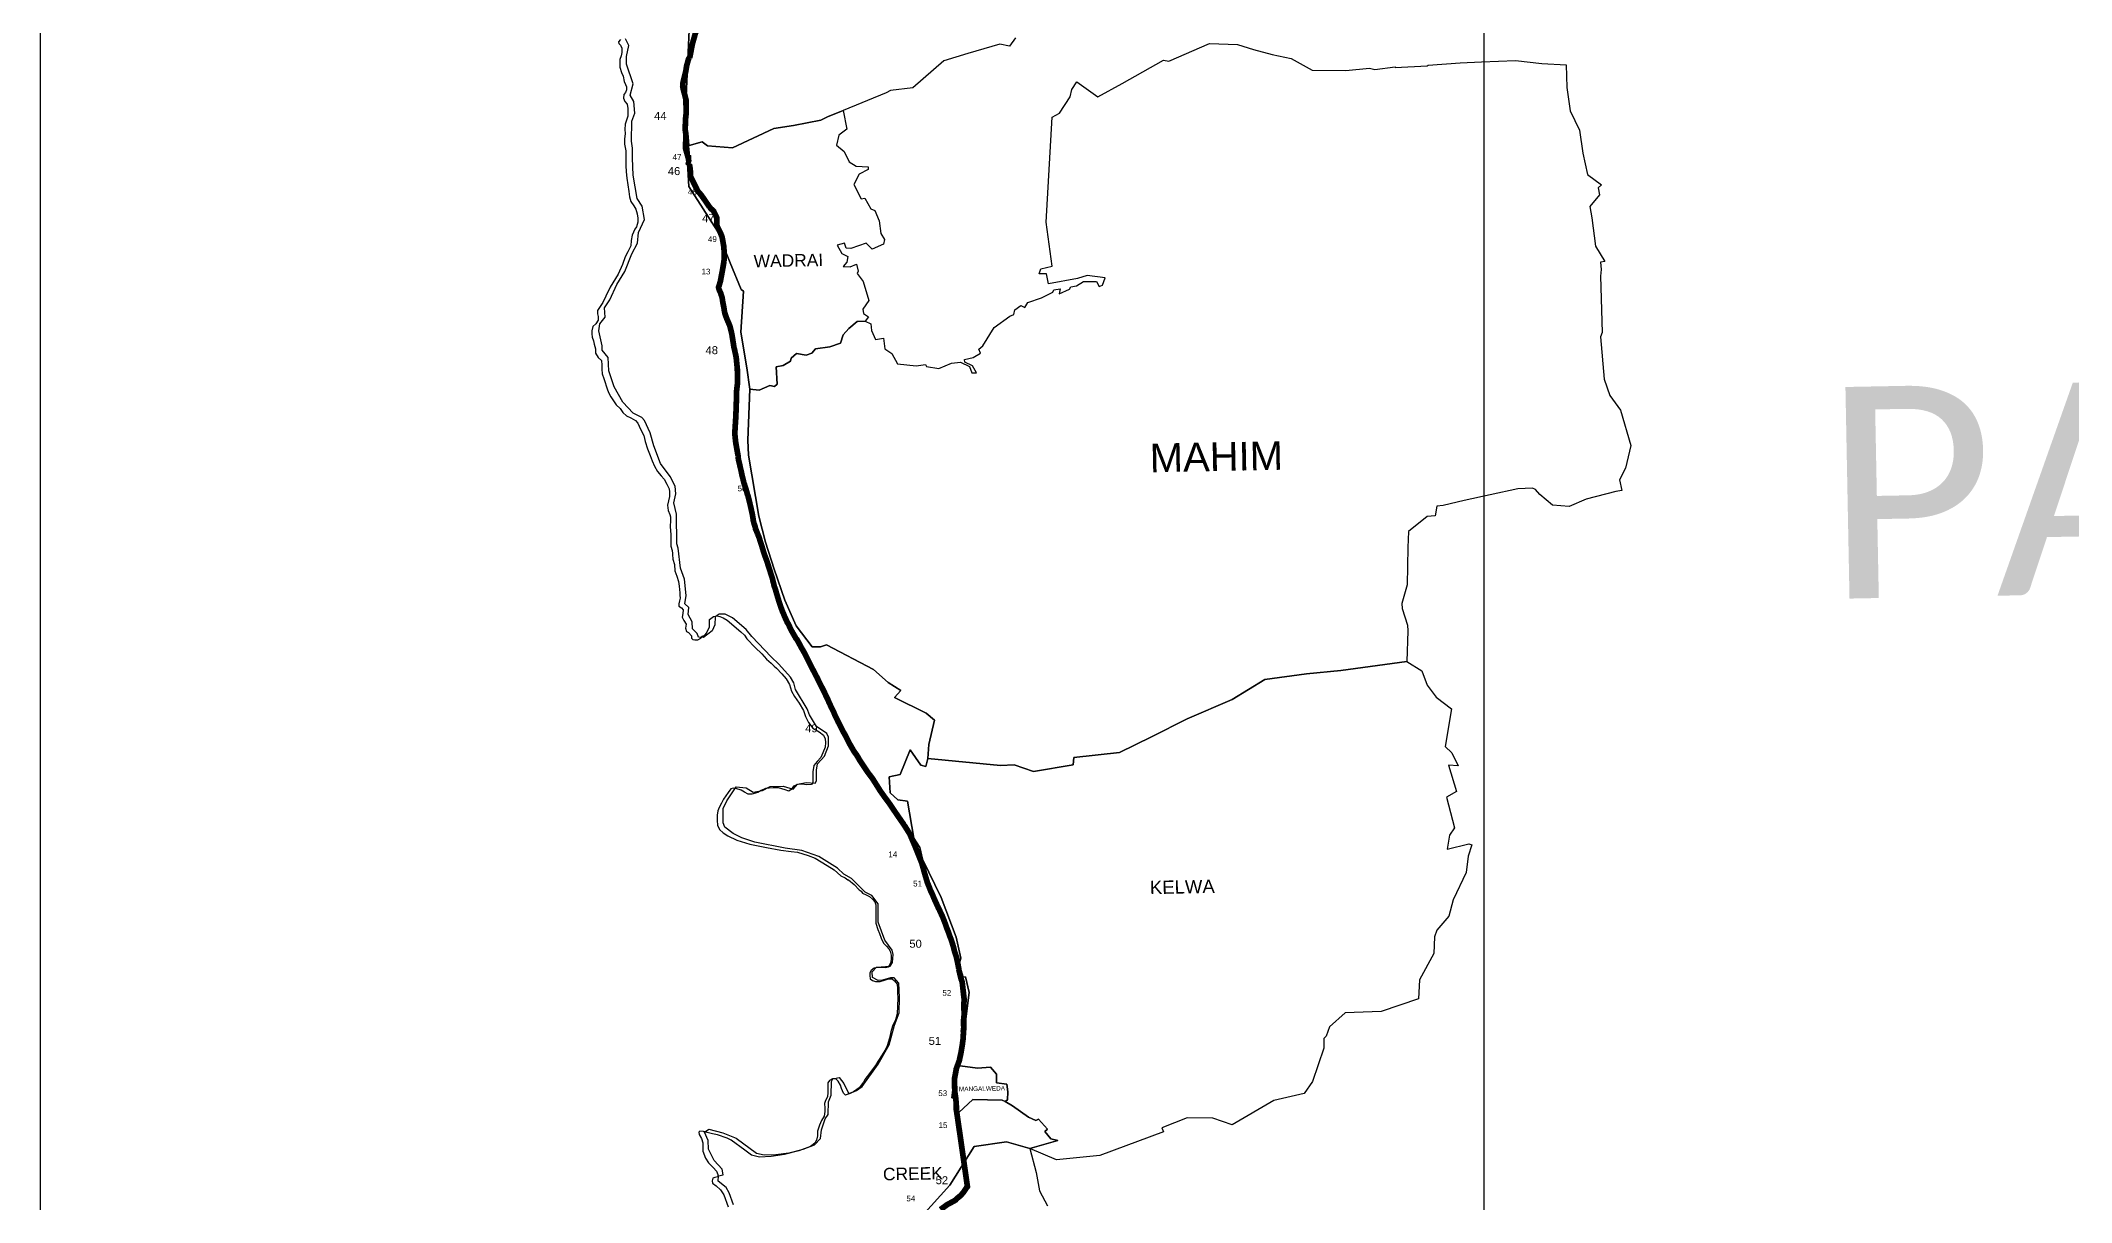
# Model space of a CAD drawing. Header units: metres. Extents: x 0 to 561379, y 0 to 4092696.
# Drawn here: x 253931 to 271697, y 2168081 to 2178245 of the extents above; entities that cross this region are included whole.
import ezdxf

# ---------------------------------------------------------------- set-up
doc = ezdxf.new("R2010")
doc.units = ezdxf.units.M
for name, color, linetype in [('ARTIFICIALLY PROTECTED', 1, 'Continuous'), ('COASTLINE', 5, 'Continuous'), ('DISTRICT BOUNDRY', 86, 'Continuous'), ('NATURALLY PROTECTED', 3, 'Continuous'), ('TALUKA NAME', 5, 'Continuous'), ('UNPROTECTED DUE TO CREEK', 150, 'Continuous'), ('VILLAGE BOUNDRY', 32, 'Continuous'), ('VILLAGE NAME', 250, 'Continuous')]:
    doc.layers.add(name, color=color, linetype=linetype)
doc.styles.get("Standard").update_dxf_attribs({"font": 'arial.ttf'})
picture_1 = doc.add_image_def('image2.ecw', size_in_pixel=(420817, 1374870.0))

msp = doc.modelspace()

# ---------------------------------------------------------------- linework, layer by layer
at = {"layer": 'ARTIFICIALLY PROTECTED', "const_width": 50, "flags": 128}
for points in [[(259685, 2178368), (259678, 2178355), (259659, 2178309), (259633, 2178217), (259617, 2178134), (259609, 2178094)], [(259597, 2177245), (259598, 2177219), (259602, 2177183)], [(259606, 2177162), (259610, 2177147), (259613, 2177128), (259616, 2177094), (259617, 2177058), (259622, 2177045), (259628, 2177035), (259644, 2177001), (259672, 2176945), (259677, 2176932), (259688, 2176920), (259709, 2176896), (259742, 2176849), (259779, 2176794), (259783, 2176789)], [(259846, 2176668), (259846, 2176630), (259855, 2176610), (259873, 2176574), (259887, 2176543), (259893, 2176526), (259904, 2176464), (259906, 2176456), (259911, 2176399), (259911, 2176342), (259909, 2176313)], [(260033, 2174608), (260035, 2174585), (260036, 2174579), (260038, 2174572), (260039, 2174565), (260045, 2174544), (260051, 2174514), (260059, 2174482), (260062, 2174468), (260068, 2174438), (260075, 2174413), (260082, 2174381), (260088, 2174364), (260091, 2174353), (260104, 2174314), (260115, 2174273), (260120, 2174261), (260130, 2174221), (260145, 2174157), (260157, 2174102), (260163, 2174066), (260165, 2174049), (260169, 2174034), (260172, 2174021), (260177, 2174007), (260181, 2173995), (260183, 2173989), (260185, 2173974), (260191, 2173962), (260202, 2173933)], [(261670, 2170941), (261689, 2170878), (261701, 2170849)], [(261963, 2170123), (261966, 2170107), (261971, 2170089), (261973, 2170079), (261978, 2170059), (261984, 2170034), (261993, 2170010), (262011, 2169851), (262009, 2169834), (262008, 2169817), (262007, 2169796), (262007, 2169776), (262010, 2169753), (262011, 2169737), (262010, 2169724), (262009, 2169710), (262007, 2169694), (262006, 2169681), (262006, 2169660), (262006, 2169635), (262006, 2169633)], [(261942, 2169251), (261941, 2169248), (261938, 2169227), (261927, 2169169), (261927, 2169106), (261928, 2169055), (261936, 2168998), (261940, 2168958), (261942, 2168926), (261942, 2168890), (261944, 2168879)]]:
    msp.add_lwpolyline(points, dxfattribs=at)
at = {"layer": 'COASTLINE', "const_width": 30, "flags": 128}
msp.add_lwpolyline([(259659, 2178309), (259633, 2178217), (259617, 2178134), (259616, 2178131), (259599, 2178084), (259583, 2178026), (259574, 2177971), (259551, 2177880), (259548, 2177844), (259554, 2177814), (259561, 2177792), (259566, 2177772), (259571, 2177756), (259577, 2177727), (259577, 2177686), (259579, 2177647), (259579, 2177615), (259574, 2177569), (259572, 2177540), (259571, 2177507), (259570, 2177464), (259576, 2177426), (259583, 2177341), (259581, 2177314), (259584, 2177296), (259588, 2177243), (259590, 2177206), (259595, 2177184), (259605, 2177146), (259608, 2177121), (259612, 2177097), (259615, 2177068), (259620, 2177046), (259625, 2177033), (259644, 2177001), (259672, 2176945), (259677, 2176932), (259688, 2176920), (259709, 2176896), (259742, 2176849), (259779, 2176794), (259795, 2176775), (259818, 2176755), (259822, 2176743), (259831, 2176726), (259836, 2176715), (259846, 2176696), (259846, 2176630), (259855, 2176610), (259873, 2176574), (259887, 2176543), (259893, 2176526), (259906, 2176456), (259911, 2176399), (259911, 2176342), (259907, 2176291), (259897, 2176242), (259887, 2176189), (259878, 2176140), (259865, 2176096), (259862, 2176089), (259863, 2176079), (259866, 2176068), (259881, 2176035), (259884, 2176023), (259893, 2175998), (259899, 2175957), (259908, 2175912), (259913, 2175878), (259917, 2175860), (259927, 2175830), (259932, 2175816), (259947, 2175782), (259961, 2175748), (259969, 2175717), (259978, 2175678), (259988, 2175616), (259997, 2175558), (260003, 2175536), (260006, 2175520), (260009, 2175507), (260016, 2175475), (260026, 2175372), (260027, 2175310), (260028, 2175251), (260023, 2175210), (260018, 2175166), (260019, 2175129), (260017, 2175069), (260015, 2175011), (260013, 2174964), (260011, 2174924), (260007, 2174865), (260004, 2174809), (260007, 2174774), (260012, 2174729), (260022, 2174671), (260033, 2174611), (260035, 2174585), (260036, 2174579), (260038, 2174572), (260039, 2174565), (260045, 2174544), (260051, 2174514), (260059, 2174482), (260062, 2174468), (260068, 2174438), (260075, 2174413), (260082, 2174381), (260091, 2174353), (260104, 2174314), (260115, 2174273), (260120, 2174261), (260130, 2174221), (260145, 2174157), (260157, 2174102), (260163, 2174066), (260165, 2174049), (260169, 2174034), (260172, 2174021), (260177, 2174007), (260181, 2173995), (260183, 2173989), (260185, 2173974), (260191, 2173962), (260202, 2173933), (260218, 2173895), (260227, 2173863), (260240, 2173825), (260251, 2173788), (260262, 2173752), (260271, 2173728), (260274, 2173720), (260280, 2173704), (260291, 2173671), (260301, 2173640), (260307, 2173621), (260315, 2173596), (260323, 2173569), (260332, 2173544), (260338, 2173517), (260344, 2173494), (260348, 2173475), (260360, 2173442), (260368, 2173413), (260374, 2173393), (260382, 2173367), (260391, 2173337), (260401, 2173306), (260411, 2173278), (260421, 2173251), (260432, 2173226), (260443, 2173199), (260451, 2173182), (260462, 2173157), (260473, 2173140), (260494, 2173094), (260519, 2173050), (260539, 2173015), (260548, 2173005), (260562, 2172980), (260571, 2172963), (260587, 2172933), (260601, 2172910), (260617, 2172881), (260626, 2172863), (260636, 2172844), (260653, 2172809), (260669, 2172777), (260682, 2172751), (260699, 2172720), (260708, 2172701), (260724, 2172672), (260731, 2172657), (260735, 2172648), (260744, 2172630), (260756, 2172606), (260767, 2172585), (260781, 2172557), (260791, 2172537), (260802, 2172512), (260819, 2172479), (260828, 2172455), (260836, 2172440), (260845, 2172418), (260853, 2172403), (260866, 2172378), (260879, 2172346), (260893, 2172318), (260907, 2172288), (260923, 2172257), (260939, 2172226), (260952, 2172199), (260967, 2172174), (260985, 2172139), (260999, 2172111), (261011, 2172088), (261030, 2172056), (261047, 2172026), (261066, 2172001), (261080, 2171979), (261095, 2171952), (261170, 2171840), (261211, 2171786), (261276, 2171682), (261315, 2171627), (261358, 2171569), (261422, 2171474), (261479, 2171392), (261536, 2171302), (261579, 2171201), (261640, 2171048), (261661, 2170973), (261689, 2170878), (261701, 2170849), (261716, 2170810), (261734, 2170773), (261747, 2170740), (261764, 2170703), (261782, 2170663), (261793, 2170642), (261805, 2170615), (261820, 2170584), (261833, 2170551), (261846, 2170517), (261860, 2170477), (261873, 2170445), (261885, 2170410), (261898, 2170377), (261912, 2170332), (261920, 2170304), (261925, 2170280), (261936, 2170248), (261944, 2170222), (261949, 2170197), (261954, 2170176), (261959, 2170149), (261963, 2170127), (261966, 2170107), (261971, 2170089), (261973, 2170079), (261978, 2170059), (261984, 2170034), (261993, 2170010), (262011, 2169851), (262009, 2169834), (262008, 2169817), (262007, 2169796), (262007, 2169776), (262010, 2169753), (262011, 2169737), (262010, 2169724), (262009, 2169710), (262007, 2169694), (262006, 2169681), (262006, 2169660), (262006, 2169635), (262007, 2169601), (262004, 2169568), (262002, 2169518), (261994, 2169458), (261982, 2169387), (261968, 2169322), (261941, 2169248), (261938, 2169227), (261927, 2169169), (261927, 2169106), (261928, 2169055), (261936, 2168998), (261940, 2168958), (261942, 2168926), (261942, 2168890), (262039, 2168219), (262029, 2168206), (262022, 2168195), (262006, 2168172), (261998, 2168162), (261987, 2168149), (261974, 2168136), (261965, 2168129), (261951, 2168118), (261942, 2168109), (261936, 2168102), (261929, 2168098), (261921, 2168093), (261908, 2168086), (261895, 2168079), (261876, 2168069), (261863, 2168062)], dxfattribs=at)
at = {"layer": 'DISTRICT BOUNDRY'}
msp.add_polyline3d([(259003, 2178256, 0), (258987, 2178236, 0), (258989, 2178220, 0), (259003, 2178205, 0), (259017, 2178178, 0), (259017, 2178142, 0), (259009, 2178111, 0), (258997, 2178081, 0), (258998, 2178055, 0), (258998, 2178012, 0), (259012, 2177967, 0), (259026, 2177934, 0), (259037, 2177889, 0), (259049, 2177862, 0), (259056, 2177842, 0), (259056, 2177815, 0), (259047, 2177791, 0), (259033, 2177773, 0), (259030, 2177743, 0), (259043, 2177712, 0), (259061, 2177688, 0), (259067, 2177652, 0), (259069, 2177625, 0), (259069, 2177585, 0), (259056, 2177549, 0), (259045, 2177515, 0), (259043, 2177468, 0), (259044, 2177432, 0), (259040, 2177383, 0), (259040, 2177340, 0), (259051, 2177280, 0), (259052, 2177231, 0), (259050, 2177192, 0), (259050, 2177154, 0), (259053, 2177098, 0), (259058, 2177042, 0), (259077, 2176926, 0), (259084, 2176879, 0), (259093, 2176839, 0), (259121, 2176801, 0), (259137, 2176772, 0), (259151, 2176730, 0), (259156, 2176692, 0), (259156, 2176656, 0), (259143, 2176615, 0), (259130, 2176595, 0), (259105, 2176543, 0), (259096, 2176496, 0), (259094, 2176449, 0), (259069, 2176397, 0), (259045, 2176354, 0), (259021, 2176287, 0), (258983, 2176201, 0), (258913, 2176088, 0), (258876, 2176009, 0), (258849, 2175953, 0), (258820, 2175910, 0), (258802, 2175883, 0), (258802, 2175856, 0), (258810, 2175831, 0), (258809, 2175800, 0), (258787, 2175768, 0), (258763, 2175743, 0), (258754, 2175705, 0), (258752, 2175681, 0), (258757, 2175652, 0), (258768, 2175620, 0), (258775, 2175589, 0), (258784, 2175549, 0), (258785, 2175511, 0), (258810, 2175473, 0), (258837, 2175446, 0), (258842, 2175406, 0), (258842, 2175370, 0), (258843, 2175330, 0), (258859, 2175290, 0), (258889, 2175191, 0), (258901, 2175162, 0), (258919, 2175129, 0), (258965, 2175058, 0), (259001, 2175027, 0), (259024, 2174991, 0), (259056, 2174962, 0), (259093, 2174945, 0), (259134, 2174923, 0), (259156, 2174898, 0), (259180, 2174847, 0), (259208, 2174792, 0), (259221, 2174738, 0), (259240, 2174675, 0), (259263, 2174617, 0), (259281, 2174570, 0), (259300, 2174521, 0), (259328, 2174477, 0), (259360, 2174439, 0), (259385, 2174408, 0), (259410, 2174366, 0), (259429, 2174324, 0), (259433, 2174299, 0), (259434, 2174258, 0), (259423, 2174218, 0), (259416, 2174180, 0), (259421, 2174133, 0), (259435, 2174099, 0), (259440, 2174079, 0), (259440, 2174043, 0), (259438, 2173996, 0), (259441, 2173954, 0), (259443, 2173928, 0), (259444, 2173857, 0), (259444, 2173821, 0), (259456, 2173784, 0), (259459, 2173757, 0), (259458, 2173748, 0), (259463, 2173710, 0), (259475, 2173661, 0), (259478, 2173607, 0), (259496, 2173560, 0), (259512, 2173513, 0), (259517, 2173473, 0), (259522, 2173415, 0), (259523, 2173394, 0), (259525, 2173368, 0), (259520, 2173343, 0), (259514, 2173318, 0), (259514, 2173296, 0), (259537, 2173282, 0), (259551, 2173265, 0), (259549, 2173233, 0), (259544, 2173202, 0), (259558, 2173171, 0), (259579, 2173140, 0), (259572, 2173106, 0), (259581, 2173077, 0), (259598, 2173068, 0), (259625, 2173037, 0), (259625, 2173017, 0), (259636, 2173006, 0), (259655, 2173002, 0), (259680, 2173002, 0), (259707, 2173018, 0), (259720, 2173034, 0), (259741, 2173045, 0), (259757, 2173061, 0), (259768, 2173086, 0), (259782, 2173113, 0), (259784, 2173135, 0), (259783, 2173182, 0), (259819, 2173208, 0), (259849, 2173213, 0), (259874, 2173208, 0), (259901, 2173195, 0), (259938, 2173176, 0), (260057, 2173074, 0), (260090, 2173043, 0), (260110, 2173012, 0), (260182, 2172937, 0), (260239, 2172879, 0), (260281, 2172835, 0), (260322, 2172800, 0), (260349, 2172773, 0), (260368, 2172754, 0), (260414, 2172705, 0), (260453, 2172661, 0), (260483, 2172612, 0), (260499, 2172554, 0), (260527, 2172507, 0), (260567, 2172449, 0), (260604, 2172385, 0), (260622, 2172331, 0), (260650, 2172280, 0), (260687, 2172231, 0), (260741, 2172199, 0), (260780, 2172168, 0), (260794, 2172137, 0), (260796, 2172105, 0), (260794, 2172063, 0), (260774, 2172015, 0), (260758, 2171972, 0), (260724, 2171938, 0), (260695, 2171904, 0), (260686, 2171848, 0), (260686, 2171812, 0), (260686, 2171781, 0), (260686, 2171754, 0), (260675, 2171736, 0), (260632, 2171735, 0), (260593, 2171741, 0), (260556, 2171738, 0), (260517, 2171724, 0), (260496, 2171693, 0), (260478, 2171679, 0), (260444, 2171690, 0), (260387, 2171707, 0), (260341, 2171708, 0), (260273, 2171703, 0), (260236, 2171685, 0), (260205, 2171666, 0), (260154, 2171652, 0), (260122, 2171652, 0), (260090, 2171669, 0), (260059, 2171689, 0), (260013, 2171702, 0), (259992, 2171706, 0), (259969, 2171699, 0), (259945, 2171667, 0), (259925, 2171638, 0), (259906, 2171608, 0), (259887, 2171574, 0), (259866, 2171536, 0), (259855, 2171507, 0), (259849, 2171469, 0), (259849, 2171421, 0), (259854, 2171381, 0), (259870, 2171343, 0), (259902, 2171314, 0), (259943, 2171288, 0), (260021, 2171251, 0), (260135, 2171214, 0), (260281, 2171187, 0), (260406, 2171164, 0), (260496, 2171152, 0), (260553, 2171144, 0), (260647, 2171116, 0), (260707, 2171093, 0), (260759, 2171062, 0), (260813, 2171029, 0), (260873, 2170992, 0), (260931, 2170939, 0), (260970, 2170920, 0), (260993, 2170902, 0), (261000, 2170902, 0), (261049, 2170861, 0), (261093, 2170816, 0), (261108, 2170805, 0), (261121, 2170786, 0), (261152, 2170773, 0), (261183, 2170758, 0), (261208, 2170733, 0), (261229, 2170711, 0), (261238, 2170685, 0), (261239, 2170651, 0), (261239, 2170606, 0), (261239, 2170561, 0), (261239, 2170523, 0), (261256, 2170468, 0), (261270, 2170434, 0), (261284, 2170394, 0), (261296, 2170365, 0), (261308, 2170345, 0), (261331, 2170323, 0), (261350, 2170299, 0), (261364, 2170279, 0), (261373, 2170243, 0), (261373, 2170207, 0), (261367, 2170173, 0), (261346, 2170139, 0), (261323, 2170134, 0), (261284, 2170136, 0), (261249, 2170135, 0), (261223, 2170130, 0), (261198, 2170110, 0), (261185, 2170089, 0), (261185, 2170067, 0), (261187, 2170038, 0), (261208, 2170022, 0), (261236, 2170014, 0), (261275, 2170015, 0), (261322, 2170029, 0), (261349, 2170038, 0), (261381, 2170037, 0), (261400, 2170019, 0), (261423, 2169991, 0), (261428, 2169953, 0), (261428, 2169914, 0), (261429, 2169867, 0), (261425, 2169730, 0), (261409, 2169678, 0), (261384, 2169624, 0), (261368, 2169572, 0), (261357, 2169518, 0), (261337, 2169451, 0), (261315, 2169410, 0), (261293, 2169371, 0), (261254, 2169315, 0), (261236, 2169280, 0), (261206, 2169240, 0), (261179, 2169206, 0), (261161, 2169181, 0), (261151, 2169169, 0), (261145, 2169158, 0), (261129, 2169133, 0), (261091, 2169084, 0), (261041, 2169049, 0), (260973, 2169018, 0), (260955, 2169036, 0), (260936, 2169076, 0), (260929, 2169107, 0), (260908, 2169143, 0), (260887, 2169161, 0), (260860, 2169162, 0), (260831, 2169148, 0), (260819, 2169126, 0), (260819, 2169083, 0), (260819, 2169043, 0), (260816, 2169005, 0), (260797, 2168973, 0), (260790, 2168946, 0), (260793, 2168906, 0), (260793, 2168877, 0), (260787, 2168836, 0), (260762, 2168797, 0), (260744, 2168757, 0), (260728, 2168703, 0), (260727, 2168662, 0), (260720, 2168626, 0), (260704, 2168599, 0), (260665, 2168570, 0), (260565, 2168532, 0), (260438, 2168499, 0), (260322, 2168482, 0), (260219, 2168478, 0), (260151, 2168493, 0), (260092, 2168537, 0), (259971, 2168625, 0), (259938, 2168643, 0), (259852, 2168671, 0), (259808, 2168682, 0), (259763, 2168692, 0), (259729, 2168701, 0), (259698, 2168703, 0), (259689, 2168694, 0), (259691, 2168674, 0), (259714, 2168640, 0), (259723, 2168602, 0), (259723, 2168562, 0), (259724, 2168528, 0), (259747, 2168468, 0), (259774, 2168428, 0), (259816, 2168386, 0), (259845, 2168353, 0), (259855, 2168324, 0), (259855, 2168304, 0), (259830, 2168299, 0), (259812, 2168294, 0), (259805, 2168269, 0), (259810, 2168249, 0), (259842, 2168227, 0), (259880, 2168192, 0), (259908, 2168147, 0), (259947, 2168042, 0)], dxfattribs=at)
at = {"layer": 'NATURALLY PROTECTED', "const_width": 50, "flags": 128}
for points in [[(259604, 2178097), (259599, 2178084), (259583, 2178026), (259574, 2177971), (259551, 2177880), (259548, 2177844), (259554, 2177814), (259566, 2177772), (259577, 2177727), (259577, 2177686), (259579, 2177615), (259574, 2177569), (259572, 2177540), (259570, 2177464), (259576, 2177426), (259583, 2177341), (259581, 2177314), (259584, 2177296), (259588, 2177243)], [(259600, 2177163), (259595, 2177184)], [(259783, 2176789), (259795, 2176775), (259818, 2176755), (259846, 2176696), (259846, 2176668)], [(260033, 2174608), (260033, 2174611), (260022, 2174671), (260012, 2174729), (260007, 2174774), (260004, 2174809), (260007, 2174865), (260011, 2174924), (260013, 2174964), (260015, 2175011), (260017, 2175069), (260019, 2175129), (260018, 2175166), (260023, 2175210), (260023, 2175210), (260028, 2175251), (260027, 2175310), (260026, 2175372), (260016, 2175475), (260009, 2175507), (260006, 2175520), (260003, 2175536), (259997, 2175558), (259988, 2175616), (259978, 2175678), (259969, 2175717), (259961, 2175748), (259947, 2175782), (259932, 2175816), (259927, 2175830), (259917, 2175860), (259913, 2175878), (259908, 2175912), (259899, 2175957), (259893, 2175998), (259884, 2176023), (259881, 2176035), (259866, 2176068), (259863, 2176079), (259862, 2176089), (259865, 2176096)], [(260202, 2173933), (260218, 2173895), (260227, 2173863), (260240, 2173825), (260251, 2173788), (260262, 2173752), (260271, 2173728), (260274, 2173720), (260280, 2173704), (260291, 2173671), (260301, 2173640), (260307, 2173621), (260315, 2173596), (260323, 2173569), (260332, 2173544), (260338, 2173517), (260344, 2173494), (260348, 2173475), (260360, 2173442), (260368, 2173413), (260374, 2173393), (260382, 2173367), (260391, 2173337), (260401, 2173306), (260411, 2173278), (260421, 2173251), (260432, 2173226), (260443, 2173199), (260451, 2173182), (260462, 2173157), (260473, 2173140), (260494, 2173094), (260519, 2173050), (260539, 2173015), (260548, 2173005), (260562, 2172980), (260571, 2172963), (260587, 2172933), (260601, 2172910), (260617, 2172881), (260626, 2172863), (260636, 2172844), (260653, 2172809), (260669, 2172777), (260682, 2172751), (260699, 2172720), (260708, 2172701), (260724, 2172672), (260731, 2172657), (260735, 2172648), (260744, 2172630), (260756, 2172606), (260767, 2172585), (260781, 2172557), (260791, 2172537), (260802, 2172512), (260819, 2172479), (260828, 2172455), (260836, 2172440), (260845, 2172418), (260853, 2172403), (260866, 2172378), (260879, 2172346), (260893, 2172318), (260907, 2172288), (260923, 2172257), (260939, 2172226), (260952, 2172199), (260967, 2172174), (260985, 2172139), (260999, 2172111), (261011, 2172088), (261030, 2172056), (261047, 2172026), (261066, 2172001), (261080, 2171979), (261095, 2171952), (261170, 2171840), (261211, 2171786), (261217, 2171776), (261276, 2171682), (261315, 2171627), (261358, 2171569), (261422, 2171474), (261479, 2171392), (261486, 2171382)], [(261701, 2170849), (261716, 2170810), (261734, 2170773), (261747, 2170740), (261764, 2170703), (261782, 2170663), (261793, 2170642), (261805, 2170615), (261820, 2170584), (261833, 2170551), (261846, 2170517), (261860, 2170477), (261873, 2170445), (261885, 2170410), (261898, 2170377), (261912, 2170332), (261920, 2170304), (261925, 2170280), (261936, 2170248), (261944, 2170222), (261949, 2170197), (261954, 2170176), (261959, 2170149), (261963, 2170127), (261963, 2170123)], [(262006, 2169633), (262007, 2169601), (262004, 2169568), (262002, 2169518), (261994, 2169458), (261982, 2169387), (261968, 2169322), (261942, 2169251)], [(261973, 2168680), (262039, 2168219), (262029, 2168206), (262022, 2168195), (262006, 2168172), (261998, 2168162), (261987, 2168149), (261974, 2168136), (261965, 2168129), (261951, 2168118), (261942, 2168109), (261936, 2168102), (261929, 2168098), (261921, 2168093), (261908, 2168086), (261895, 2168079), (261876, 2168069), (261863, 2168062), (261854, 2168056), (261841, 2168046), (261826, 2168035), (261816, 2168028), (261809, 2168022), (261804, 2168018)]]:
    msp.add_lwpolyline(points, dxfattribs=at)
at = {"layer": 'UNPROTECTED DUE TO CREEK', "const_width": 50, "flags": 128}
for points in [[(259909, 2176313), (259897, 2176242), (259887, 2176189), (259878, 2176140), (259865, 2176096)], [(261486, 2171382), (261536, 2171302), (261579, 2171201), (261640, 2171048), (261670, 2170941)], [(261944, 2168879), (261973, 2168680)]]:
    msp.add_lwpolyline(points, dxfattribs=at)
at = {"layer": 'VILLAGE BOUNDRY'}
for points in [[(259605, 2178338, 0), (259574, 2177631, 0), (259558, 2177428, 0), (259555, 2177299, 0), (259591, 2177176, 0), (259603, 2176970, 0), (259854, 2176578, 0), (259962, 2176301, 0), (260059, 2176067, 0), (260081, 2176054, 0), (260058, 2175694, 0), (260109, 2175382, 0), (260136, 2175197, 0), (260119, 2174750, 0), (260125, 2174619, 0), (260215, 2174086, 0), (260273, 2173857, 0), (260347, 2173622, 0), (260442, 2173349, 0), (260541, 2173126, 0), (260681, 2172943, 0), (260754, 2172943, 0), (260805, 2172959, 0), (261216, 2172742, 0), (261346, 2172631, 0), (261457, 2172561, 0), (261400, 2172499, 0), (261677, 2172361, 0), (261751, 2172301, 0), (261701, 2172088, 0), (261692, 2171965, 0), (261674, 2171896, 0), (261632, 2171906, 0), (261538, 2172039, 0), (261452, 2171825, 0), (261354, 2171804, 0), (261362, 2171663, 0), (261429, 2171602, 0), (261515, 2171590, 0), (261571, 2171267, 0), (261623, 2171186, 0), (261646, 2171083, 0), (261808, 2170748, 0), (261940, 2170402, 0), (261982, 2170219, 0), (261966, 2170169, 0), (262003, 2170052, 0), (262021, 2170053, 0), (262053, 2169917, 0), (262019, 2169641, 0), (261994, 2169641, 0), (261985, 2169575, 0), (262006, 2169571, 0), (261978, 2169356, 0), (261956, 2169354, 0), (261949, 2169298, 0), (261976, 2169275, 0), (261933, 2169228, 0), (261902, 2168997, 0), (261929, 2168993, 0), (261923, 2168943, 0), (261963, 2168866, 0), (262086, 2168980, 0), (262342, 2168976, 0), (262369, 2168965, 0), (262433, 2168926, 0), (262572, 2168826, 0), (262638, 2168796, 0), (262660, 2168808, 0), (262739, 2168722, 0), (262717, 2168700, 0), (262769, 2168638, 0), (262830, 2168623, 0), (262586, 2168553, 0), (262380, 2168612, 0), (262098, 2168569, 0), (261886, 2168231, 0), (261640, 2167960, 0)], [(262460, 2178270, 0), (262408, 2178196, 0), (262323, 2178214, 0), (262042, 2178132, 0), (261833, 2178068, 0), (261562, 2177832, 0), (261366, 2177809, 0), (261327, 2177789, 0), (260953, 2177634, 0), (260816, 2177579, 0), (260757, 2177548, 0), (260518, 2177504, 0), (260345, 2177476, 0), (259983, 2177307, 0), (259765, 2177325, 0), (259718, 2177359, 0), (259584, 2177322, 0), (259555, 2177299, 0), (259558, 2177428, 0), (259574, 2177631, 0), (259605, 2178338, 0)], [(259605, 2178338, 0), (259574, 2177631, 0), (259558, 2177428, 0), (259555, 2177299, 0), (259591, 2177176, 0), (259603, 2176970, 0), (259854, 2176578, 0), (259962, 2176301, 0), (260059, 2176067, 0), (260081, 2176054, 0), (260058, 2175694, 0), (260109, 2175382, 0), (260136, 2175197, 0), (260119, 2174750, 0), (260125, 2174619, 0), (260215, 2174086, 0), (260273, 2173857, 0), (260347, 2173622, 0), (260442, 2173349, 0), (260541, 2173126, 0), (260681, 2172943, 0), (260754, 2172943, 0), (260805, 2172959, 0), (261216, 2172742, 0), (261346, 2172631, 0), (261457, 2172561, 0), (261400, 2172499, 0), (261677, 2172361, 0), (261751, 2172301, 0), (261701, 2172088, 0), (261692, 2171965, 0), (261674, 2171896, 0), (261632, 2171906, 0), (261538, 2172039, 0), (261452, 2171825, 0), (261354, 2171804, 0), (261362, 2171663, 0), (261429, 2171602, 0), (261515, 2171590, 0), (261571, 2171267, 0), (261623, 2171186, 0), (261646, 2171083, 0), (261808, 2170748, 0), (261940, 2170402, 0), (261982, 2170219, 0), (261966, 2170169, 0), (262003, 2170052, 0), (262021, 2170053, 0), (262053, 2169917, 0), (262019, 2169641, 0), (261994, 2169641, 0), (261985, 2169575, 0), (262006, 2169571, 0), (261978, 2169356, 0), (261956, 2169354, 0), (261949, 2169298, 0), (261976, 2169275, 0), (261933, 2169228, 0), (261902, 2168997, 0), (261929, 2168993, 0), (261923, 2168943, 0), (261963, 2168866, 0), (262086, 2168980, 0), (262342, 2168976, 0), (262369, 2168965, 0), (262433, 2168926, 0), (262572, 2168826, 0), (262638, 2168796, 0), (262660, 2168808, 0), (262739, 2168722, 0), (262717, 2168700, 0), (262769, 2168638, 0), (262830, 2168623, 0), (262586, 2168553, 0), (262380, 2168612, 0), (262098, 2168569, 0), (261886, 2168231, 0), (261640, 2167960, 0)], [(262460, 2178270, 0), (262408, 2178196, 0), (262323, 2178214, 0), (262042, 2178132, 0), (261833, 2178068, 0), (261562, 2177832, 0), (261366, 2177809, 0), (261327, 2177789, 0), (260953, 2177634, 0), (260816, 2177579, 0), (260757, 2177548, 0), (260518, 2177504, 0), (260345, 2177476, 0), (259983, 2177307, 0), (259765, 2177325, 0), (259718, 2177359, 0), (259584, 2177322, 0), (259555, 2177299, 0), (259558, 2177428, 0), (259574, 2177631, 0), (259605, 2178338, 0)], [(259993, 2168061, 0), (259955, 2168166, 0), (259927, 2168211, 0), (259858, 2168268, 0), (259860, 2168313, 0), (259902, 2168323, 0), (259893, 2168372, 0), (259822, 2168448, 0), (259773, 2168548, 0), (259772, 2168622, 0), (259740, 2168694, 0), (259778, 2168721, 0), (259899, 2168690, 0), (260016, 2168644, 0), (260195, 2168511, 0), (260262, 2168496, 0), (260363, 2168499, 0), (260477, 2168515, 0), (260602, 2168548, 0), (260700, 2168584, 0), (260754, 2168641, 0), (260762, 2168717, 0), (260795, 2168811, 0), (260820, 2168850, 0), (260823, 2168960, 0), (260848, 2169018, 0), (260851, 2169139, 0), (260862, 2169162, 0), (260918, 2169174, 0), (260959, 2169120, 0), (261002, 2169031, 0), (261068, 2169060, 0), (261117, 2169095, 0), (261258, 2169290, 0), (261355, 2169459, 0), (261401, 2169632, 0), (261441, 2169738, 0), (261444, 2169875, 0), (261439, 2169998, 0), (261398, 2170045, 0), (261367, 2170047, 0), (261295, 2170024, 0), (261257, 2170023, 0), (261210, 2170048, 0), (261207, 2170099, 0), (261244, 2170140, 0), (261363, 2170148, 0), (261384, 2170181, 0), (261389, 2170251, 0), (261380, 2170287, 0), (261315, 2170374, 0), (261259, 2170532, 0), (261258, 2170694, 0), (261204, 2170767, 0), (261144, 2170796, 0), (261026, 2170914, 0), (260958, 2170952, 0), (260902, 2171005, 0), (260739, 2171107, 0), (260589, 2171160, 0), (260445, 2171181, 0), (260178, 2171233, 0), (260066, 2171270, 0), (259990, 2171307, 0), (259918, 2171363, 0), (259901, 2171401, 0), (259902, 2171527, 0), (259933, 2171594, 0), (260015, 2171718, 0), (260103, 2171707, 0), (260166, 2171670, 0), (260247, 2171684, 0), (260314, 2171720, 0), (260426, 2171723, 0), (260515, 2171695, 0), (260553, 2171740, 0), (260627, 2171756, 0), (260708, 2171750, 0), (260719, 2171768, 0), (260718, 2171862, 0), (260727, 2171918, 0), (260789, 2171986, 0), (260824, 2172076, 0), (260824, 2172150, 0), (260810, 2172182, 0), (260719, 2172246, 0), (260656, 2172346, 0), (260638, 2172400, 0), (260536, 2172569, 0), (260520, 2172628, 0), (260490, 2172677, 0), (260388, 2172790, 0), (260321, 2172853, 0), (260154, 2173031, 0), (260102, 2173093, 0), (259984, 2173195, 0), (259921, 2173228, 0), (259867, 2173228, 0), (259832, 2173203, 0), (259830, 2173134, 0), (259805, 2173082, 0), (259730, 2173023, 0), (259687, 2173027, 0), (259675, 2173058, 0), (259633, 2173098, 0), (259630, 2173161, 0), (259596, 2173224, 0), (259602, 2173287, 0), (259566, 2173318, 0), (259577, 2173390, 0), (259564, 2173535, 0), (259530, 2173629, 0), (259509, 2173806, 0), (259497, 2173844, 0), (259493, 2174102, 0), (259470, 2174202, 0), (259487, 2174281, 0), (259482, 2174346, 0), (259439, 2174431, 0), (259355, 2174545, 0), (259296, 2174699, 0), (259264, 2174815, 0), (259213, 2174922, 0), (259191, 2174947, 0), (259114, 2174987, 0), (259024, 2175083, 0), (258949, 2175216, 0), (258903, 2175355, 0), (258897, 2175472, 0), (258845, 2175536, 0), (258845, 2175574, 0), (258813, 2175706, 0), (258824, 2175769, 0), (258870, 2175826, 0), (258863, 2175908, 0), (258910, 2175978, 0), (258973, 2176113, 0), (259042, 2176226, 0), (259104, 2176379, 0), (259152, 2176473, 0), (259162, 2176568, 0), (259214, 2176680, 0), (259194, 2176797, 0), (259151, 2176864, 0), (259116, 2177067, 0), (259109, 2177218, 0), (259110, 2177305, 0), (259099, 2177365, 0), (259104, 2177540, 0), (259128, 2177610, 0), (259120, 2177713, 0), (259089, 2177769, 0), (259115, 2177868, 0), (259057, 2178038, 0), (259057, 2178107, 0), (259077, 2178204, 0), (259047, 2178262, 0)], [(259993, 2168061, 0), (259955, 2168166, 0), (259927, 2168211, 0), (259858, 2168268, 0), (259860, 2168313, 0), (259902, 2168323, 0), (259893, 2168372, 0), (259822, 2168448, 0), (259773, 2168548, 0), (259772, 2168622, 0), (259740, 2168694, 0), (259778, 2168721, 0), (259899, 2168690, 0), (260016, 2168644, 0), (260195, 2168511, 0), (260262, 2168496, 0), (260363, 2168499, 0), (260477, 2168515, 0), (260602, 2168548, 0), (260700, 2168584, 0), (260754, 2168641, 0), (260762, 2168717, 0), (260795, 2168811, 0), (260820, 2168850, 0), (260823, 2168960, 0), (260848, 2169018, 0), (260851, 2169139, 0), (260862, 2169162, 0), (260918, 2169174, 0), (260959, 2169120, 0), (261002, 2169031, 0), (261068, 2169060, 0), (261117, 2169095, 0), (261258, 2169290, 0), (261355, 2169459, 0), (261401, 2169632, 0), (261441, 2169738, 0), (261444, 2169875, 0), (261439, 2169998, 0), (261398, 2170045, 0), (261367, 2170047, 0), (261295, 2170024, 0), (261257, 2170023, 0), (261210, 2170048, 0), (261207, 2170099, 0), (261244, 2170140, 0), (261363, 2170148, 0), (261384, 2170181, 0), (261389, 2170251, 0), (261380, 2170287, 0), (261315, 2170374, 0), (261259, 2170532, 0), (261258, 2170694, 0), (261204, 2170767, 0), (261144, 2170796, 0), (261026, 2170914, 0), (260958, 2170952, 0), (260902, 2171005, 0), (260739, 2171107, 0), (260589, 2171160, 0), (260445, 2171181, 0), (260178, 2171233, 0), (260066, 2171270, 0), (259990, 2171307, 0), (259918, 2171363, 0), (259901, 2171401, 0), (259902, 2171527, 0), (259933, 2171594, 0), (260015, 2171718, 0), (260103, 2171707, 0), (260166, 2171670, 0), (260247, 2171684, 0), (260314, 2171720, 0), (260426, 2171723, 0), (260515, 2171695, 0), (260553, 2171740, 0), (260627, 2171756, 0), (260708, 2171750, 0), (260719, 2171768, 0), (260718, 2171862, 0), (260727, 2171918, 0), (260789, 2171986, 0), (260824, 2172076, 0), (260824, 2172150, 0), (260810, 2172182, 0), (260719, 2172246, 0), (260656, 2172346, 0), (260638, 2172400, 0), (260536, 2172569, 0), (260520, 2172628, 0), (260490, 2172677, 0), (260388, 2172790, 0), (260321, 2172853, 0), (260154, 2173031, 0), (260102, 2173093, 0), (259984, 2173195, 0), (259921, 2173228, 0), (259867, 2173228, 0), (259832, 2173203, 0), (259830, 2173134, 0), (259805, 2173082, 0), (259730, 2173023, 0), (259687, 2173027, 0), (259675, 2173058, 0), (259633, 2173098, 0), (259630, 2173161, 0), (259596, 2173224, 0), (259602, 2173287, 0), (259566, 2173318, 0), (259577, 2173390, 0), (259564, 2173535, 0), (259530, 2173629, 0), (259509, 2173806, 0), (259497, 2173844, 0), (259493, 2174102, 0), (259470, 2174202, 0), (259487, 2174281, 0), (259482, 2174346, 0), (259439, 2174431, 0), (259355, 2174545, 0), (259296, 2174699, 0), (259264, 2174815, 0), (259213, 2174922, 0), (259191, 2174947, 0), (259114, 2174987, 0), (259024, 2175083, 0), (258949, 2175216, 0), (258903, 2175355, 0), (258897, 2175472, 0), (258845, 2175536, 0), (258845, 2175574, 0), (258813, 2175706, 0), (258824, 2175769, 0), (258870, 2175826, 0), (258863, 2175908, 0), (258910, 2175978, 0), (258973, 2176113, 0), (259042, 2176226, 0), (259104, 2176379, 0), (259152, 2176473, 0), (259162, 2176568, 0), (259214, 2176680, 0), (259194, 2176797, 0), (259151, 2176864, 0), (259116, 2177067, 0), (259109, 2177218, 0), (259110, 2177305, 0), (259099, 2177365, 0), (259104, 2177540, 0), (259128, 2177610, 0), (259120, 2177713, 0), (259089, 2177769, 0), (259115, 2177868, 0), (259057, 2178038, 0), (259057, 2178107, 0), (259077, 2178204, 0), (259047, 2178262, 0)], [(261640, 2167960, 0), (261886, 2168231, 0), (262098, 2168569, 0), (262380, 2168612, 0), (262586, 2168553, 0), (262640, 2168343, 0), (262669, 2168183, 0), (262740, 2168050, 0)], [(261640, 2167960, 0), (261886, 2168231, 0), (262098, 2168569, 0), (262380, 2168612, 0), (262586, 2168553, 0), (262640, 2168343, 0), (262669, 2168183, 0), (262740, 2168050, 0)]]:
    msp.add_polyline3d(points, dxfattribs=at)
for points in [[(267842, 2174702, 0), (267796, 2174505, 0), (267745, 2174404, 0), (267765, 2174308, 0), (267712, 2174302, 0), (267453, 2174234, 0), (267303, 2174168, 0), (267157, 2174181, 0), (267048, 2174275, 0), (267010, 2174319, 0), (266982, 2174329, 0), (266855, 2174325, 0), (266612, 2174270, 0), (266384, 2174223, 0), (266200, 2174177, 0), (266147, 2174173, 0), (266130, 2174088, 0), (266060, 2174083, 0), (265899, 2173950, 0), (265893, 2173811, 0), (265887, 2173485, 0), (265838, 2173321, 0), (265841, 2173278, 0), (265889, 2173132, 0), (265893, 2173082, 0), (265883, 2172813, 0), (265307, 2172734, 0), (265006, 2172705, 0), (264641, 2172656, 0), (264356, 2172481, 0), (263961, 2172313, 0), (263650, 2172153, 0), (263368, 2172016, 0), (262971, 2171974, 0), (262964, 2171908, 0), (262616, 2171850, 0), (262447, 2171910, 0), (262327, 2171903, 0), (261692, 2171965, 0), (261701, 2172088, 0), (261751, 2172301, 0), (261677, 2172361, 0), (261400, 2172499, 0), (261457, 2172561, 0), (261346, 2172631, 0), (261216, 2172742, 0), (260805, 2172959, 0), (260754, 2172943, 0), (260681, 2172943, 0), (260541, 2173126, 0), (260442, 2173349, 0), (260347, 2173622, 0), (260273, 2173857, 0), (260215, 2174086, 0), (260125, 2174619, 0), (260119, 2174750, 0), (260136, 2175197, 0), (260216, 2175188, 0), (260309, 2175227, 0), (260350, 2175219, 0), (260376, 2175239, 0), (260365, 2175391, 0), (260428, 2175404, 0), (260490, 2175440, 0), (260496, 2175467, 0), (260545, 2175508, 0), (260629, 2175492, 0), (260677, 2175512, 0), (260709, 2175548, 0), (260834, 2175567, 0), (260930, 2175599, 0), (260951, 2175670, 0), (261001, 2175728, 0), (261073, 2175787, 0), (261145, 2175792, 0), (261193, 2175767, 0), (261201, 2175708, 0), (261235, 2175631, 0), (261306, 2175642, 0), (261315, 2175550, 0), (261379, 2175508, 0), (261426, 2175418, 0), (261590, 2175400, 0), (261673, 2175413, 0), (261680, 2175394, 0), (261788, 2175378, 0), (261899, 2175423, 0), (261979, 2175433, 0), (262058, 2175395, 0), (262079, 2175340, 0), (262117, 2175340, 0), (262083, 2175400, 0), (262017, 2175431, 0), (262013, 2175456, 0), (262089, 2175472, 0), (262152, 2175511, 0), (262138, 2175545, 0), (262173, 2175575, 0), (262274, 2175735, 0), (262409, 2175834, 0), (262446, 2175848, 0), (262455, 2175891, 0), (262506, 2175928, 0), (262540, 2175911, 0), (262567, 2175953, 0), (262687, 2175995, 0), (262785, 2176045, 0), (262795, 2176066, 0), (262851, 2176075, 0), (262842, 2176029, 0), (262931, 2176070, 0), (262943, 2176092, 0), (262992, 2176099, 0), (263053, 2176139, 0), (263168, 2176139, 0), (263192, 2176093, 0), (263221, 2176107, 0), (263245, 2176171, 0), (263086, 2176189, 0), (263003, 2176164, 0), (262747, 2176117, 0), (262731, 2176205, 0), (262668, 2176206, 0), (262682, 2176249, 0), (262781, 2176273, 0), (262729, 2176657, 0), (262781, 2177577, 0), (262845, 2177612, 0), (262939, 2177754, 0), (262952, 2177818, 0), (262996, 2177885, 0), (263180, 2177753, 0), (263393, 2177870, 0), (263755, 2178074, 0), (263802, 2178065, 0), (264156, 2178220, 0), (264401, 2178210, 0), (264542, 2178167, 0), (264704, 2178123, 0), (264872, 2178088, 0), (265054, 2177986, 0), (265349, 2177983, 0), (265557, 2178004, 0), (265603, 2177993, 0), (265780, 2178015, 0), (265782, 2178010, 0), (266061, 2178024, 0), (266071, 2178031, 0), (266349, 2178052, 0), (266535, 2178061, 0), (266833, 2178071, 0), (267063, 2178046, 0), (267276, 2178034, 0), (267282, 2177834, 0), (267312, 2177632, 0), (267394, 2177462, 0), (267423, 2177261, 0), (267463, 2177073, 0), (267586, 2176985, 0), (267556, 2176958, 0), (267568, 2176897, 0), (267484, 2176793, 0), (267501, 2176695, 0), (267533, 2176446, 0), (267614, 2176312, 0), (267577, 2176306, 0), (267584, 2176243, 0), (267577, 2176185, 0), (267591, 2175692, 0), (267576, 2175654, 0), (267608, 2175283, 0), (267659, 2175140, 0), (267751, 2175012, 0)], [(267842, 2174702, 0), (267796, 2174505, 0), (267745, 2174404, 0), (267765, 2174308, 0), (267712, 2174302, 0), (267453, 2174234, 0), (267303, 2174168, 0), (267157, 2174181, 0), (267048, 2174275, 0), (267010, 2174319, 0), (266982, 2174329, 0), (266855, 2174325, 0), (266612, 2174270, 0), (266384, 2174223, 0), (266200, 2174177, 0), (266147, 2174173, 0), (266130, 2174088, 0), (266060, 2174083, 0), (265899, 2173950, 0), (265893, 2173811, 0), (265887, 2173485, 0), (265838, 2173321, 0), (265841, 2173278, 0), (265889, 2173132, 0), (265893, 2173082, 0), (265883, 2172813, 0), (265307, 2172734, 0), (265006, 2172705, 0), (264641, 2172656, 0), (264356, 2172481, 0), (263961, 2172313, 0), (263650, 2172153, 0), (263368, 2172016, 0), (262971, 2171974, 0), (262964, 2171908, 0), (262616, 2171850, 0), (262447, 2171910, 0), (262327, 2171903, 0), (261692, 2171965, 0), (261701, 2172088, 0), (261751, 2172301, 0), (261677, 2172361, 0), (261400, 2172499, 0), (261457, 2172561, 0), (261346, 2172631, 0), (261216, 2172742, 0), (260805, 2172959, 0), (260754, 2172943, 0), (260681, 2172943, 0), (260541, 2173126, 0), (260442, 2173349, 0), (260347, 2173622, 0), (260273, 2173857, 0), (260215, 2174086, 0), (260125, 2174619, 0), (260119, 2174750, 0), (260136, 2175197, 0), (260216, 2175188, 0), (260309, 2175227, 0), (260350, 2175219, 0), (260376, 2175239, 0), (260365, 2175391, 0), (260428, 2175404, 0), (260490, 2175440, 0), (260496, 2175467, 0), (260545, 2175508, 0), (260629, 2175492, 0), (260677, 2175512, 0), (260709, 2175548, 0), (260834, 2175567, 0), (260930, 2175599, 0), (260951, 2175670, 0), (261001, 2175728, 0), (261073, 2175787, 0), (261145, 2175792, 0), (261193, 2175767, 0), (261201, 2175708, 0), (261235, 2175631, 0), (261306, 2175642, 0), (261315, 2175550, 0), (261379, 2175508, 0), (261426, 2175418, 0), (261590, 2175400, 0), (261673, 2175413, 0), (261680, 2175394, 0), (261788, 2175378, 0), (261899, 2175423, 0), (261979, 2175433, 0), (262058, 2175395, 0), (262079, 2175340, 0), (262117, 2175340, 0), (262083, 2175400, 0), (262017, 2175431, 0), (262013, 2175456, 0), (262089, 2175472, 0), (262152, 2175511, 0), (262138, 2175545, 0), (262173, 2175575, 0), (262274, 2175735, 0), (262409, 2175834, 0), (262446, 2175848, 0), (262455, 2175891, 0), (262506, 2175928, 0), (262540, 2175911, 0), (262567, 2175953, 0), (262687, 2175995, 0), (262785, 2176045, 0), (262795, 2176066, 0), (262851, 2176075, 0), (262842, 2176029, 0), (262931, 2176070, 0), (262943, 2176092, 0), (262992, 2176099, 0), (263053, 2176139, 0), (263168, 2176139, 0), (263192, 2176093, 0), (263221, 2176107, 0), (263245, 2176171, 0), (263086, 2176189, 0), (263003, 2176164, 0), (262747, 2176117, 0), (262731, 2176205, 0), (262668, 2176206, 0), (262682, 2176249, 0), (262781, 2176273, 0), (262729, 2176657, 0), (262781, 2177577, 0), (262845, 2177612, 0), (262939, 2177754, 0), (262952, 2177818, 0), (262996, 2177885, 0), (263180, 2177753, 0), (263393, 2177870, 0), (263755, 2178074, 0), (263802, 2178065, 0), (264156, 2178220, 0), (264401, 2178210, 0), (264542, 2178167, 0), (264704, 2178123, 0), (264872, 2178088, 0), (265054, 2177986, 0), (265349, 2177983, 0), (265557, 2178004, 0), (265603, 2177993, 0), (265780, 2178015, 0), (265782, 2178010, 0), (266061, 2178024, 0), (266071, 2178031, 0), (266349, 2178052, 0), (266535, 2178061, 0), (266833, 2178071, 0), (267063, 2178046, 0), (267276, 2178034, 0), (267282, 2177834, 0), (267312, 2177632, 0), (267394, 2177462, 0), (267423, 2177261, 0), (267463, 2177073, 0), (267586, 2176985, 0), (267556, 2176958, 0), (267568, 2176897, 0), (267484, 2176793, 0), (267501, 2176695, 0), (267533, 2176446, 0), (267614, 2176312, 0), (267577, 2176306, 0), (267584, 2176243, 0), (267577, 2176185, 0), (267591, 2175692, 0), (267576, 2175654, 0), (267608, 2175283, 0), (267659, 2175140, 0), (267751, 2175012, 0)], [(261314, 2176504, 0), (261305, 2176466, 0), (261207, 2176421, 0), (261154, 2176473, 0), (261020, 2176428, 0), (260978, 2176430, 0), (260965, 2176472, 0), (260900, 2176457, 0), (260941, 2176383, 0), (260994, 2176357, 0), (260985, 2176308, 0), (260951, 2176270, 0), (261014, 2176266, 0), (261069, 2176290, 0), (261083, 2176229, 0), (261074, 2176207, 0), (261127, 2176139, 0), (261176, 2175972, 0), (261124, 2175897, 0), (261130, 2175857, 0), (261173, 2175830, 0), (261145, 2175792, 0), (261073, 2175787, 0), (261001, 2175728, 0), (260951, 2175670, 0), (260930, 2175599, 0), (260834, 2175567, 0), (260709, 2175548, 0), (260677, 2175512, 0), (260629, 2175492, 0), (260545, 2175508, 0), (260496, 2175467, 0), (260490, 2175440, 0), (260428, 2175404, 0), (260365, 2175391, 0), (260376, 2175239, 0), (260350, 2175219, 0), (260309, 2175227, 0), (260216, 2175188, 0), (260136, 2175197, 0), (260109, 2175382, 0), (260058, 2175694, 0), (260081, 2176054, 0), (260059, 2176067, 0), (259962, 2176301, 0), (259854, 2176578, 0), (259603, 2176970, 0), (259591, 2177176, 0), (259555, 2177299, 0), (259584, 2177322, 0), (259718, 2177359, 0), (259765, 2177325, 0), (259983, 2177307, 0), (260345, 2177476, 0), (260518, 2177504, 0), (260757, 2177548, 0), (260816, 2177579, 0), (260953, 2177634, 0), (260983, 2177470, 0), (260913, 2177417, 0), (260893, 2177331, 0), (260960, 2177274, 0), (261005, 2177186, 0), (261066, 2177146, 0), (261170, 2177142, 0), (261172, 2177117, 0), (261092, 2177078, 0), (261044, 2176988, 0), (261109, 2176862, 0), (261142, 2176867, 0), (261195, 2176774, 0), (261230, 2176759, 0), (261267, 2176668, 0), (261282, 2176557, 0)], [(261314, 2176504, 0), (261305, 2176466, 0), (261207, 2176421, 0), (261154, 2176473, 0), (261020, 2176428, 0), (260978, 2176430, 0), (260965, 2176472, 0), (260900, 2176457, 0), (260941, 2176383, 0), (260994, 2176357, 0), (260985, 2176308, 0), (260951, 2176270, 0), (261014, 2176266, 0), (261069, 2176290, 0), (261083, 2176229, 0), (261074, 2176207, 0), (261127, 2176139, 0), (261176, 2175972, 0), (261124, 2175897, 0), (261130, 2175857, 0), (261173, 2175830, 0), (261145, 2175792, 0), (261073, 2175787, 0), (261001, 2175728, 0), (260951, 2175670, 0), (260930, 2175599, 0), (260834, 2175567, 0), (260709, 2175548, 0), (260677, 2175512, 0), (260629, 2175492, 0), (260545, 2175508, 0), (260496, 2175467, 0), (260490, 2175440, 0), (260428, 2175404, 0), (260365, 2175391, 0), (260376, 2175239, 0), (260350, 2175219, 0), (260309, 2175227, 0), (260216, 2175188, 0), (260136, 2175197, 0), (260109, 2175382, 0), (260058, 2175694, 0), (260081, 2176054, 0), (260059, 2176067, 0), (259962, 2176301, 0), (259854, 2176578, 0), (259603, 2176970, 0), (259591, 2177176, 0), (259555, 2177299, 0), (259584, 2177322, 0), (259718, 2177359, 0), (259765, 2177325, 0), (259983, 2177307, 0), (260345, 2177476, 0), (260518, 2177504, 0), (260757, 2177548, 0), (260816, 2177579, 0), (260953, 2177634, 0), (260983, 2177470, 0), (260913, 2177417, 0), (260893, 2177331, 0), (260960, 2177274, 0), (261005, 2177186, 0), (261066, 2177146, 0), (261170, 2177142, 0), (261172, 2177117, 0), (261092, 2177078, 0), (261044, 2176988, 0), (261109, 2176862, 0), (261142, 2176867, 0), (261195, 2176774, 0), (261230, 2176759, 0), (261267, 2176668, 0), (261282, 2176557, 0)], [(266452, 2171210, 0), (266421, 2171109, 0), (266401, 2170966, 0), (266287, 2170727, 0), (266250, 2170586, 0), (266145, 2170462, 0), (266125, 2170404, 0), (266119, 2170260, 0), (265995, 2170029, 0), (265986, 2169862, 0), (265660, 2169751, 0), (265344, 2169738, 0), (265206, 2169617, 0), (265176, 2169536, 0), (265158, 2169516, 0), (265156, 2169430, 0), (265058, 2169140, 0), (264985, 2169035, 0), (264719, 2168972, 0), (264355, 2168760, 0), (264187, 2168818, 0), (263961, 2168822, 0), (263739, 2168732, 0), (263754, 2168699, 0), (263198, 2168490, 0), (262817, 2168453, 0), (262586, 2168553, 0), (262830, 2168623, 0), (262769, 2168638, 0), (262717, 2168700, 0), (262739, 2168722, 0), (262660, 2168808, 0), (262638, 2168796, 0), (262572, 2168826, 0), (262433, 2168926, 0), (262369, 2168965, 0), (262391, 2168978, 0), (262393, 2169048, 0), (262383, 2169115, 0), (262294, 2169126, 0), (262294, 2169202, 0), (262240, 2169263, 0), (262127, 2169255, 0), (261976, 2169275, 0), (261949, 2169298, 0), (261956, 2169354, 0), (261978, 2169356, 0), (262006, 2169571, 0), (261985, 2169575, 0), (261994, 2169641, 0), (262019, 2169641, 0), (262053, 2169917, 0), (262021, 2170053, 0), (262003, 2170052, 0), (261966, 2170169, 0), (261982, 2170219, 0), (261940, 2170402, 0), (261808, 2170748, 0), (261646, 2171083, 0), (261623, 2171186, 0), (261571, 2171267, 0), (261515, 2171590, 0), (261429, 2171602, 0), (261362, 2171663, 0), (261354, 2171804, 0), (261452, 2171825, 0), (261538, 2172039, 0), (261632, 2171906, 0), (261674, 2171896, 0), (261692, 2171965, 0), (262327, 2171903, 0), (262447, 2171910, 0), (262616, 2171850, 0), (262964, 2171908, 0), (262971, 2171974, 0), (263368, 2172016, 0), (263650, 2172153, 0), (263961, 2172313, 0), (264356, 2172481, 0), (264641, 2172656, 0), (265006, 2172705, 0), (265307, 2172734, 0), (265883, 2172813, 0), (266015, 2172731, 0), (266061, 2172606, 0), (266140, 2172502, 0), (266275, 2172399, 0), (266219, 2172071, 0), (266278, 2172015, 0), (266331, 2171901, 0), (266247, 2171905, 0), (266319, 2171676, 0), (266231, 2171625, 0), (266301, 2171357, 0), (266256, 2171294, 0), (266236, 2171172, 0), (266426, 2171219, 0)], [(266452, 2171210, 0), (266421, 2171109, 0), (266401, 2170966, 0), (266287, 2170727, 0), (266250, 2170586, 0), (266145, 2170462, 0), (266125, 2170404, 0), (266119, 2170260, 0), (265995, 2170029, 0), (265986, 2169862, 0), (265660, 2169751, 0), (265344, 2169738, 0), (265206, 2169617, 0), (265176, 2169536, 0), (265158, 2169516, 0), (265156, 2169430, 0), (265058, 2169140, 0), (264985, 2169035, 0), (264719, 2168972, 0), (264355, 2168760, 0), (264187, 2168818, 0), (263961, 2168822, 0), (263739, 2168732, 0), (263754, 2168699, 0), (263198, 2168490, 0), (262817, 2168453, 0), (262586, 2168553, 0), (262830, 2168623, 0), (262769, 2168638, 0), (262717, 2168700, 0), (262739, 2168722, 0), (262660, 2168808, 0), (262638, 2168796, 0), (262572, 2168826, 0), (262433, 2168926, 0), (262369, 2168965, 0), (262391, 2168978, 0), (262393, 2169048, 0), (262383, 2169115, 0), (262294, 2169126, 0), (262294, 2169202, 0), (262240, 2169263, 0), (262127, 2169255, 0), (261976, 2169275, 0), (261949, 2169298, 0), (261956, 2169354, 0), (261978, 2169356, 0), (262006, 2169571, 0), (261985, 2169575, 0), (261994, 2169641, 0), (262019, 2169641, 0), (262053, 2169917, 0), (262021, 2170053, 0), (262003, 2170052, 0), (261966, 2170169, 0), (261982, 2170219, 0), (261940, 2170402, 0), (261808, 2170748, 0), (261646, 2171083, 0), (261623, 2171186, 0), (261571, 2171267, 0), (261515, 2171590, 0), (261429, 2171602, 0), (261362, 2171663, 0), (261354, 2171804, 0), (261452, 2171825, 0), (261538, 2172039, 0), (261632, 2171906, 0), (261674, 2171896, 0), (261692, 2171965, 0), (262327, 2171903, 0), (262447, 2171910, 0), (262616, 2171850, 0), (262964, 2171908, 0), (262971, 2171974, 0), (263368, 2172016, 0), (263650, 2172153, 0), (263961, 2172313, 0), (264356, 2172481, 0), (264641, 2172656, 0), (265006, 2172705, 0), (265307, 2172734, 0), (265883, 2172813, 0), (266015, 2172731, 0), (266061, 2172606, 0), (266140, 2172502, 0), (266275, 2172399, 0), (266219, 2172071, 0), (266278, 2172015, 0), (266331, 2171901, 0), (266247, 2171905, 0), (266319, 2171676, 0), (266231, 2171625, 0), (266301, 2171357, 0), (266256, 2171294, 0), (266236, 2171172, 0), (266426, 2171219, 0)], [(262393, 2169048, 0), (262391, 2168978, 0), (262369, 2168965, 0), (262342, 2168976, 0), (262086, 2168980, 0), (261963, 2168866, 0), (261923, 2168943, 0), (261929, 2168993, 0), (261902, 2168997, 0), (261933, 2169228, 0), (261976, 2169275, 0), (262127, 2169255, 0), (262240, 2169263, 0), (262294, 2169202, 0), (262294, 2169126, 0), (262383, 2169115, 0)], [(262393, 2169048, 0), (262391, 2168978, 0), (262369, 2168965, 0), (262342, 2168976, 0), (262086, 2168980, 0), (261963, 2168866, 0), (261923, 2168943, 0), (261929, 2168993, 0), (261902, 2168997, 0), (261933, 2169228, 0), (261976, 2169275, 0), (262127, 2169255, 0), (262240, 2169263, 0), (262294, 2169202, 0), (262294, 2169126, 0), (262383, 2169115, 0)]]:
    msp.add_polyline3d(points, close=True, dxfattribs=at)

# ---------------------------------------------------------------- texts
at = {"layer": 'ARTIFICIALLY PROTECTED', "char_height": 50, "attachment_point": 1}
for s, width, heights, insert in [('47', 84.37, [0], (259460, 2177252)), ('48', 84.37, [0], (259593, 2176947)), ('49', 84.37, [0], (259769, 2176534)), ('50', 84.37, [0], (260028, 2174352)), ('51', 84.37, [0], (261564, 2170895)), ('52', 84.37, [0], (261820, 2169939)), ('53', 50, [67], (261784, 2169061)), ('54', 84.37, [0], (261505, 2168140))]:
    msp.add_mtext_dynamic_manual_height_columns(s, width=width, gutter_width=1, heights=heights, dxfattribs=dict(at, insert=insert))
at = {"layer": 'NATURALLY PROTECTED', "char_height": 70, "attachment_point": 1}
for s, insert in [('44', (259298, 2177622)), ('46', (259418, 2177139)), ('47', (259718, 2176726)), ('48', (259748, 2175572)), ('49', (260620, 2172264)), ('50', (261531, 2170379)), ('51', (261700, 2169529)), ('52', (261761, 2168310))]:
    msp.add_mtext_dynamic_manual_height_columns(s, width=95.17, gutter_width=1, heights=[0], dxfattribs=dict(at, insert=insert))
at = {"layer": 'TALUKA NAME', "insert": (269513, 2175211), "char_height": 1851.58, "attachment_point": 1, "rotation": 1.1028}
msp.add_mtext_dynamic_manual_height_columns('{\\fCalibri|b0|i0|c0|p34;PALGHAR}', width=1561.48, gutter_width=9258, heights=[0], dxfattribs=at)
at = {"layer": 'UNPROTECTED DUE TO CREEK', "char_height": 50, "attachment_point": 1}
for s, insert in [('13', (259713, 2176250)), ('14', (261347, 2171151)), ('15', (261786, 2168781))]:
    msp.add_mtext_dynamic_manual_height_columns(s, width=70.18, gutter_width=1, heights=[0], dxfattribs=dict(at, insert=insert))
at = {"layer": 'VILLAGE NAME', "attachment_point": 1, "rotation": 1.1028}
for s, width, gutter_width, insert, char_height in [('{\\fArial|b0|i0|c0|p34;WADRAI}', 726.93, 544, (260168, 2176370), 108.75), ('{\\fArial|b0|i0|c0|p34;WADRAI}', 726.93, 544, (260168, 2176370), 108.75), ('{\\fArial|b0|i0|c0|p34;MAHIM}', 1674.56, 1253, (263631, 2174719), 250.51), ('{\\fArial|b0|i0|c0|p34;MAHIM}', 1674.56, 1253, (263631, 2174719), 250.51), ('{\\fArial|b0|i0|c0|p34;KELWA}', 775.8, 580, (263634, 2170894), 116.06), ('{\\fArial|b0|i0|c0|p34;KELWA}', 775.8, 580, (263634, 2170894), 116.06), ('{\\fArial|b0|i0|c0|p34;MANGALWEDA}', 726.93, 544, (261964, 2169093), 40), ('{\\fArial|b0|i0|c0|p34;MANGALWEDA}', 726.93, 544, (261964, 2169093), 40), ('{\\fArial|b0|i0|c0|p34;CREEK}', 726.93, 544, (261299, 2168382), 108.75), ('{\\fArial|b0|i0|c0|p34;CREEK}', 726.93, 544, (261299, 2168382), 108.75)]:
    msp.add_mtext_dynamic_manual_height_columns(s, width=width, gutter_width=gutter_width, heights=[0], dxfattribs=dict(at, insert=insert, char_height=char_height))

# ---------------------------------------------------------------- pictures from other files: only their frames are drawn
image = msp.add_image(picture_1, insert=(253931, 2157489), size_in_units=(12625, 41246))
image.dxf.flags = 7

doc.saveas('drawing.dxf')
